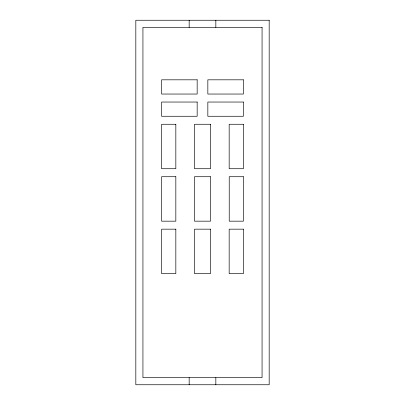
<?xml version="1.0" encoding="UTF-8"?>
<svg xmlns="http://www.w3.org/2000/svg" width="405" height="405" viewBox="0 0 405 405"><rect width="100%" height="100%" fill="white"/><g stroke="black" fill="none" stroke-linecap="round" stroke-linejoin="round"><path stroke-width="0.61" d="M215.835 20.25L215.835 27.363M215.835 377.637L215.835 384.75M189.165 20.25L189.165 27.363M189.165 377.637L189.165 384.75M269.178 20.25L135.822 20.25L135.822 384.75L269.178 384.75L269.178 20.25M262.065 27.363L142.935 27.363L142.935 377.637L262.065 377.637L262.065 27.363M197.164 79.815L161.605 79.815L161.605 94.041L197.164 94.041L197.164 79.815M243.395 79.815L207.836 79.815L207.836 94.041L243.395 94.041L243.395 79.815M197.164 102.04L161.605 102.04L161.605 116.265L197.164 116.265L197.164 102.04M243.395 102.04L207.836 102.04L207.836 116.265L243.395 116.265L243.395 102.04M175.831 124.264L161.605 124.264L161.605 168.718L175.831 168.718L175.831 124.264M210.499 124.264L194.501 124.264L194.501 168.718L210.499 168.718L210.499 124.264M243.395 124.264L229.169 124.264L229.169 168.718L243.395 168.718L243.395 124.264M175.831 176.717L161.605 176.717L161.605 221.17L175.831 221.17L175.831 176.717M210.499 176.717L194.501 176.717L194.501 221.17L210.499 221.17L210.499 176.717M243.395 176.717L229.225 176.717L229.225 221.17L243.395 221.17L243.395 176.717M175.831 229.169L161.605 229.169L161.605 273.623L175.831 273.623L175.831 229.169M210.499 229.169L194.501 229.169L194.501 273.623L210.499 273.623L210.499 229.169M243.395 229.169L229.164 229.169L229.164 273.623L243.395 273.623L243.395 229.169"/></g></svg>
